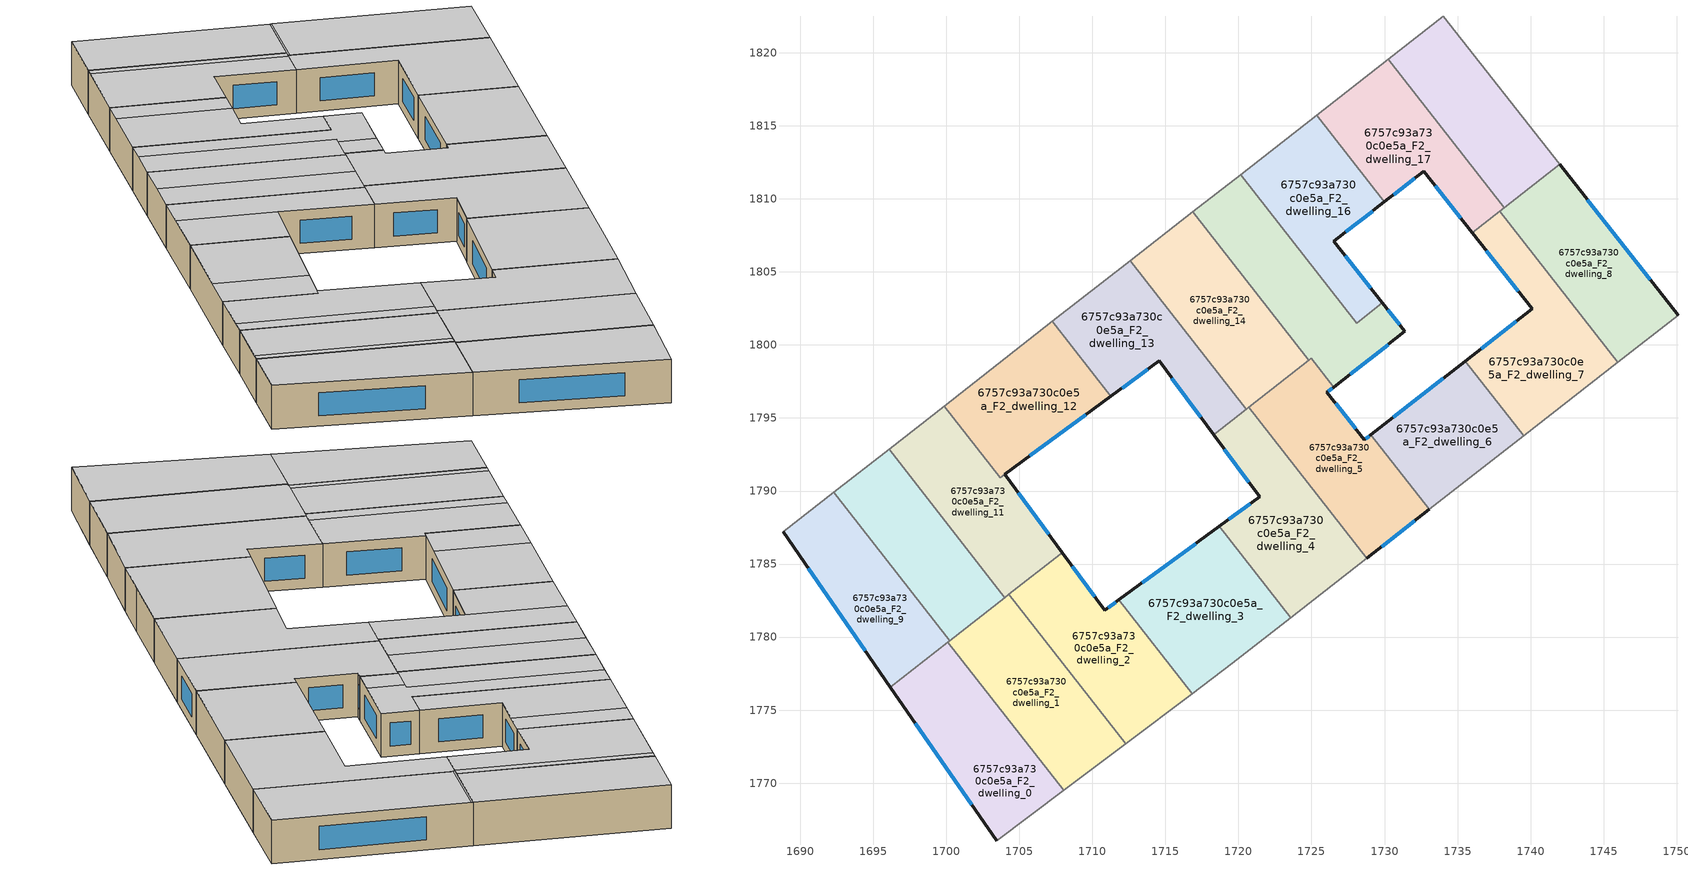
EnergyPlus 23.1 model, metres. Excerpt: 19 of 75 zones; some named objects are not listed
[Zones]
6757c93a730c0e5a_F2_dwelling_0
 floor to 6757c93a730c0e5a_F1_dwelling_0 (EU_floor_Construction): 1700.1,1779.65 1708.03,1769.51 1703.46,1766.07 1696.18,1776.58 z6
 wall outside (EU_wall_Construction): 1696.18,1776.58 1703.46,1766.07 z6:9
 wall adiabatic (EU_wall_Construction): 1703.46,1766.07 1708.03,1769.51 z6:9
 wall to 6757c93a730c0e5a_F2_dwelling_1 (EU_wall_Construction): 1708.03,1769.51 1700.1,1779.65 z6:9
 wall to 6757c93a730c0e5a_F2_dwelling_9 (EU_wall_Construction): 1700.1,1779.65 1696.18,1776.58 z6:9
 window (EU_Window_Construction): 1697.89,1774.11 1701.75,1768.53 z6.7:8.3
 ceiling to 6757c93a730c0e5a_F3_dwelling_0 (EU_floor_Construction): 1708.03,1769.51 1700.1,1779.65 1696.18,1776.58 1703.46,1766.07 z9
6757c93a730c0e5a_F2_dwelling_1
 floor to 6757c93a730c0e5a_F1_dwelling_1 (EU_floor_Construction): 1704.29,1782.92 1712.27,1772.7 1708.03,1769.51 1700.1,1779.65 z6
 wall to 6757c93a730c0e5a_F2_dwelling_2 (EU_wall_Construction): 1712.27,1772.7 1704.29,1782.92 z6:9
 wall adiabatic (EU_wall_Construction): 1708.03,1769.51 1712.27,1772.7 z6:9
 wall to 6757c93a730c0e5a_F2_dwelling_10 (EU_wall_Construction): 1704.02,1782.71 1700.24,1779.76 z6:9
 wall to 6757c93a730c0e5a_F2_dwelling_9 (EU_wall_Construction): 1700.24,1779.76 1700.1,1779.65 z6:9
 wall to 6757c93a730c0e5a_F2_dwelling_11 (EU_wall_Construction): 1704.29,1782.92 1704.02,1782.71 z6:9
 ceiling to 6757c93a730c0e5a_F3_dwelling_1 (EU_floor_Construction): 1712.27,1772.7 1704.29,1782.92 1700.1,1779.65 1708.03,1769.51 z9
6757c93a730c0e5a_F2_dwelling_10
 floor to 6757c93a730c0e5a_F1_dwelling_10 (EU_floor_Construction): 1696.08,1792.87 1704.02,1782.71 1700.24,1779.76 1692.31,1789.92 z6
 wall to 6757c93a730c0e5a_F2_dwelling_9 (EU_wall_Construction): 1692.31,1789.92 1700.24,1779.76 z6:9
 wall adiabatic (EU_wall_Construction): 1696.08,1792.87 1692.31,1789.92 z6:9
 wall to 6757c93a730c0e5a_F2_dwelling_11 (EU_wall_Construction): 1704.02,1782.71 1696.08,1792.87 z6:9
 ceiling adiabatic (EU_roof_Construction): 1704.02,1782.71 1696.08,1792.87 1692.73,1790.25 1700.66,1780.09 z9
 ceiling to 6757c93a730c0e5a_F3_dwelling_9 (EU_floor_Construction): 1700.66,1780.09 1692.73,1790.25 1692.31,1789.92 1700.24,1779.76 z9
6757c93a730c0e5a_F2_dwelling_11
 floor to 6757c93a730c0e5a_F1_dwelling_11 (EU_floor_Construction): 1703.99,1791.15 1707.95,1785.78 1707.79,1785.66 1704.02,1782.71 1696.08,1792.87 1699.86,1795.82 1703.68,1790.92 z6
 wall outside (EU_wall_Construction): 1707.95,1785.78 1703.99,1791.15 z6:9
 wall adiabatic (EU_wall_Construction): 1699.86,1795.82 1696.08,1792.87 z6:9
 wall to 6757c93a730c0e5a_F2_dwelling_12 (EU_wall_Construction): 1703.99,1791.15 1703.68,1790.92 1699.86,1795.82 z6:9
 wall to 6757c93a730c0e5a_F2_dwelling_2 (EU_wall_Construction): 1704.29,1782.92 1707.79,1785.66 1707.95,1785.78 z6:9
 window (EU_Window_Construction): 1707.02,1787.04 1704.92,1789.89 z6.7:8.3
 ceiling to 6757c93a730c0e5a_F3_dwelling_11 (EU_floor_Construction): 1707.95,1785.78 1703.99,1791.15 1703.68,1790.92 1699.86,1795.82 1696.92,1793.52 1704.86,1783.36 z9
 ceiling to 6757c93a730c0e5a_F3_dwelling_10 (EU_floor_Construction): 1704.86,1783.36 1696.92,1793.52 1696.08,1792.87 1704.02,1782.71 z9
6757c93a730c0e5a_F2_dwelling_12
 floor to 6757c93a730c0e5a_F1_dwelling_12 (EU_floor_Construction): 1707.27,1801.61 1711.27,1796.48 1703.68,1790.92 1699.86,1795.82 z6
 wall outside (EU_wall_Construction): 1703.99,1791.15 1711.27,1796.48 z6:9
 wall adiabatic (EU_wall_Construction): 1707.27,1801.61 1699.86,1795.82 z6:9
 wall to 6757c93a730c0e5a_F2_dwelling_13 (EU_wall_Construction): 1711.27,1796.48 1707.27,1801.61 z6:9
 window (EU_Window_Construction): 1705.7,1792.4 1709.56,1795.23 z6.7:8.3
 ceiling to 6757c93a730c0e5a_F3_dwelling_12 (EU_floor_Construction): 1711.27,1796.48 1707.27,1801.61 1702.2,1797.65 1706.08,1792.68 z9
 ceiling to 6757c93a730c0e5a_F3_dwelling_11 (EU_floor_Construction): 1706.08,1792.68 1702.2,1797.65 1699.86,1795.82 1703.68,1790.92 z9
6757c93a730c0e5a_F2_dwelling_13
 floor to 6757c93a730c0e5a_F1_dwelling_13 (EU_floor_Construction): 1712.6,1805.77 1720.53,1795.61 1718.3,1793.86 1714.58,1798.9 1711.27,1796.48 1707.27,1801.61 z6
 wall outside (EU_wall_Construction): 1711.27,1796.48 1714.58,1798.9 1718.3,1793.86 z6:9
 wall adiabatic (EU_wall_Construction): 1712.6,1805.77 1707.27,1801.61 z6:9
 wall to 6757c93a730c0e5a_F2_dwelling_14 (EU_wall_Construction): 1720.53,1795.61 1712.6,1805.77 z6:9
 wall to 6757c93a730c0e5a_F2_dwelling_4 (EU_wall_Construction): 1718.3,1793.86 1720.53,1795.61 z6:9
 window (EU_Window_Construction): 1715.45,1797.72 1717.42,1795.04 / 1712.05,1797.05 1713.8,1798.34 z6.7:8.3
 ceiling to 6757c93a730c0e5a_F3_dwelling_13 (EU_floor_Construction): 1720.53,1795.61 1712.6,1805.77 1710.5,1804.13 1714.58,1798.9 1718.3,1793.86 1718.44,1793.97 z9
 ceiling to 6757c93a730c0e5a_F3_dwelling_12 (EU_floor_Construction): 1714.58,1798.9 1710.5,1804.13 1707.27,1801.61 1711.27,1796.48 z9
6757c93a730c0e5a_F2_dwelling_14
 floor to 6757c93a730c0e5a_F1_dwelling_14 (EU_floor_Construction): 1716.88,1809.12 1724.82,1798.95 1720.53,1795.61 1712.6,1805.77 z6
 wall adiabatic (EU_wall_Construction): 1716.88,1809.12 1712.6,1805.77 z6:9
 wall to 6757c93a730c0e5a_F2_dwelling_15 (EU_wall_Construction): 1724.82,1798.95 1716.88,1809.12 z6:9
 wall to 6757c93a730c0e5a_F2_dwelling_5 (EU_wall_Construction): 1720.72,1795.75 1724.82,1798.95 z6:9
 wall to 6757c93a730c0e5a_F2_dwelling_4 (EU_wall_Construction): 1720.53,1795.61 1720.72,1795.75 z6:9
 ceiling adiabatic (EU_roof_Construction): 1724.82,1798.95 1716.88,1809.12 1714.69,1807.41 1722.63,1797.24 z9
 ceiling to 6757c93a730c0e5a_F3_dwelling_13 (EU_floor_Construction): 1722.63,1797.24 1714.69,1807.41 1712.6,1805.77 1720.53,1795.61 z9
6757c93a730c0e5a_F2_dwelling_15
 floor to 6757c93a730c0e5a_F1_dwelling_15 (EU_floor_Construction): 1729.85,1802.88 1731.39,1800.92 1726.52,1797.12 1724.98,1799.08 1724.82,1798.95 1716.88,1809.12 1720.15,1811.66 1728.08,1801.5 z6
 wall outside (EU_wall_Construction): 1726.52,1797.12 1731.39,1800.92 1729.85,1802.88 z6:9
 wall to 6757c93a730c0e5a_F2_dwelling_16 (EU_wall_Construction): 1729.85,1802.88 1728.08,1801.5 1720.15,1811.66 z6:9
 wall to 6757c93a730c0e5a_F2_dwelling_5 (EU_wall_Construction): 1724.82,1798.95 1724.98,1799.08 1726.52,1797.12 z6:9
 wall adiabatic (EU_wall_Construction): 1720.15,1811.66 1716.88,1809.12 z6:9
 window (EU_Window_Construction): 1731.03,1801.38 1730.21,1802.42 / 1727.66,1798.01 1730.25,1800.03 z6.7:8.3
 ceiling to 6757c93a730c0e5a_F3_dwelling_15 (EU_floor_Construction): 1731.39,1800.92 1729.85,1802.88 1728.08,1801.5 1720.15,1811.66 1718.89,1810.68 1726.83,1800.52 1726.52,1800.28 1728.05,1798.32 z9
 ceiling to 6757c93a730c0e5a_F3_dwelling_5 (EU_floor_Construction): 1728.05,1798.32 1726.52,1800.28 1724.98,1799.08 1726.52,1797.12 z9
 ceiling to 6757c93a730c0e5a_F3_dwelling_14 (EU_floor_Construction): 1726.83,1800.52 1718.89,1810.68 1716.88,1809.12 1724.82,1798.95 1724.98,1799.08 z9
6757c93a730c0e5a_F2_dwelling_16
 floor to 6757c93a730c0e5a_F1_dwelling_16 (EU_floor_Construction): 1725.36,1815.73 1729.99,1809.8 1726.53,1807.1 1729.85,1802.88 1728.08,1801.5 1720.15,1811.66 z6
 wall outside (EU_wall_Construction): 1729.85,1802.88 1726.53,1807.1 1729.99,1809.8 z6:9
 wall adiabatic (EU_wall_Construction): 1725.36,1815.73 1720.15,1811.66 z6:9
 wall to 6757c93a730c0e5a_F2_dwelling_17 (EU_wall_Construction): 1729.99,1809.8 1725.36,1815.73 z6:9
 window (EU_Window_Construction): 1729.07,1803.87 1727.31,1806.11 / 1727.35,1807.74 1729.18,1809.16 z6.7:8.3
 ceiling to 6757c93a730c0e5a_F3_dwelling_15 (EU_floor_Construction): 1729.85,1802.88 1726.53,1807.1 1728.56,1808.68 1723.92,1814.61 1720.15,1811.66 1728.08,1801.5 z9
 ceiling to 6757c93a730c0e5a_F3_dwelling_16 (EU_floor_Construction): 1729.99,1809.8 1725.36,1815.73 1723.92,1814.61 1728.56,1808.68 z9
6757c93a730c0e5a_F2_dwelling_17
 floor to 6757c93a730c0e5a_F1_dwelling_17 (EU_floor_Construction): 1730.26,1819.56 1738.19,1809.4 1736,1807.68 1732.69,1811.9 1729.99,1809.8 1725.36,1815.73 z6
 wall outside (EU_wall_Construction): 1729.99,1809.8 1732.69,1811.9 1736,1807.68 z6:9
 wall adiabatic (EU_wall_Construction): 1730.26,1819.56 1725.36,1815.73 z6:9
 wall to 6757c93a730c0e5a_F2_dwelling_18 (EU_wall_Construction): 1738.19,1809.4 1730.26,1819.56 z6:9
 wall to 6757c93a730c0e5a_F2_dwelling_7 (EU_wall_Construction): 1736,1807.68 1737.88,1809.15 z6:9
 wall to 6757c93a730c0e5a_F2_dwelling_8 (EU_wall_Construction): 1737.88,1809.15 1738.19,1809.4 z6:9
 window (EU_Window_Construction): 1733.47,1810.91 1735.22,1808.67 / 1730.63,1810.29 1732.06,1811.4 z6.7:8.3
 ceiling to 6757c93a730c0e5a_F3_dwelling_17 (EU_floor_Construction): 1738.19,1809.4 1730.26,1819.56 1729.84,1819.23 1737.77,1809.07 z9
 ceiling to 6757c93a730c0e5a_F3_dwelling_16 (EU_floor_Construction): 1737.77,1809.07 1729.84,1819.23 1725.36,1815.73 1729.99,1809.8 1732.69,1811.9 1736,1807.68 z9
6757c93a730c0e5a_F2_dwelling_18
 floor to 6757c93a730c0e5a_F1_dwelling_18 (EU_floor_Construction): 1734.02,1822.5 1741.98,1812.36 1738.19,1809.4 1730.26,1819.56 z6
 wall adiabatic (EU_wall_Construction): 1741.98,1812.36 1734.02,1822.5 1730.26,1819.56 z6:9
 wall to 6757c93a730c0e5a_F2_dwelling_8 (EU_wall_Construction): 1738.19,1809.4 1741.98,1812.36 z6:9
 ceiling to 6757c93a730c0e5a_F3_dwelling_17 (EU_floor_Construction): 1741.98,1812.36 1734.02,1822.5 1730.26,1819.56 1738.19,1809.4 z9
6757c93a730c0e5a_F2_dwelling_2
 floor to 6757c93a730c0e5a_F1_dwelling_2 (EU_floor_Construction): 1711.82,1782.54 1716.82,1776.13 1712.27,1772.7 1704.29,1782.92 1707.95,1785.78 1710.85,1781.84 z6
 wall outside (EU_wall_Construction): 1711.82,1782.54 1710.85,1781.84 1707.95,1785.78 z6:9
 wall to 6757c93a730c0e5a_F2_dwelling_3 (EU_wall_Construction): 1716.82,1776.13 1711.82,1782.54 z6:9
 wall adiabatic (EU_wall_Construction): 1712.27,1772.7 1716.82,1776.13 z6:9
 window (EU_Window_Construction): 1710.17,1782.76 1708.63,1784.85 / 1711.59,1782.38 1711.08,1782 z6.7:8.3
 ceiling to 6757c93a730c0e5a_F3_dwelling_2 (EU_floor_Construction): 1716.82,1776.13 1711.82,1782.54 1710.85,1781.84 1707.95,1785.78 1704.29,1782.92 1712.27,1772.7 z9
6757c93a730c0e5a_F2_dwelling_3
 floor to 6757c93a730c0e5a_F1_dwelling_3 (EU_floor_Construction): 1718.7,1787.58 1723.58,1781.33 1719.56,1778.2 1716.82,1776.13 1711.82,1782.54 z6
 wall outside (EU_wall_Construction): 1718.7,1787.58 1711.82,1782.54 z6:9
 wall adiabatic (EU_wall_Construction): 1716.82,1776.13 1719.56,1778.2 1723.58,1781.33 z6:9
 wall to 6757c93a730c0e5a_F2_dwelling_4 (EU_wall_Construction): 1723.58,1781.33 1718.7,1787.58 z6:9
 window (EU_Window_Construction): 1717.08,1786.4 1713.43,1783.73 z6.7:8.3
 ceiling to 6757c93a730c0e5a_F3_dwelling_3 (EU_floor_Construction): 1719.56,1778.2 1723.58,1781.33 1718.7,1787.58 1711.82,1782.54 1716.82,1776.13 z9
6757c93a730c0e5a_F2_dwelling_4
 floor to 6757c93a730c0e5a_F1_dwelling_4 (EU_floor_Construction): 1720.72,1795.75 1728.79,1785.41 1723.58,1781.33 1718.7,1787.58 1721.44,1789.59 1718.3,1793.86 z6
 wall outside (EU_wall_Construction): 1718.3,1793.86 1721.44,1789.59 1718.7,1787.58 z6:9
 wall to 6757c93a730c0e5a_F2_dwelling_5 (EU_wall_Construction): 1728.79,1785.41 1720.72,1795.75 z6:9
 wall adiabatic (EU_wall_Construction): 1723.58,1781.33 1728.79,1785.41 z6:9
 window (EU_Window_Construction): 1720.8,1789.12 1719.34,1788.05 / 1719.04,1792.86 1720.7,1790.59 z6.7:8.3
 ceiling to 6757c93a730c0e5a_F3_dwelling_4 (EU_floor_Construction): 1728.79,1785.41 1720.72,1795.75 1718.3,1793.86 1721.44,1789.59 1718.7,1787.58 1723.58,1781.33 z9
6757c93a730c0e5a_F2_dwelling_5
 floor to 6757c93a730c0e5a_F1_dwelling_5 (EU_floor_Construction): 1729.07,1793.85 1733.06,1788.74 1728.79,1785.41 1720.72,1795.75 1724.98,1799.08 1726.52,1797.12 1726.06,1796.76 1728.61,1793.5 z6
 wall outside (EU_wall_Construction): 1729.07,1793.85 1728.61,1793.5 1726.06,1796.76 1726.52,1797.12 / 1728.79,1785.41 1733.06,1788.74 z6:9
 wall to 6757c93a730c0e5a_F2_dwelling_6 (EU_wall_Construction): 1733.06,1788.74 1729.07,1793.85 z6:9
 window (EU_Window_Construction): 1728.01,1794.26 1726.66,1795.99 / 1728.96,1793.77 1728.72,1793.58 / 1729.8,1786.19 1732.06,1787.95 / 1726.17,1796.84 1726.41,1797.03 z6.7:8.3
 ceiling to 6757c93a730c0e5a_F3_dwelling_5 (EU_floor_Construction): 1733.06,1788.74 1729.07,1793.85 1728.61,1793.5 1726.06,1796.76 1726.52,1797.12 1724.98,1799.08 1720.72,1795.75 1728.79,1785.41 z9
6757c93a730c0e5a_F2_dwelling_6
 floor to 6757c93a730c0e5a_F1_dwelling_6 (EU_floor_Construction): 1735.54,1798.9 1739.53,1793.79 1733.06,1788.74 1729.07,1793.85 z6
 wall outside (EU_wall_Construction): 1735.54,1798.9 1729.07,1793.85 z6:9
 wall to 6757c93a730c0e5a_F2_dwelling_7 (EU_wall_Construction): 1739.53,1793.79 1735.54,1798.9 z6:9
 wall adiabatic (EU_wall_Construction): 1733.06,1788.74 1739.53,1793.79 z6:9
 window (EU_Window_Construction): 1734.02,1797.71 1730.59,1795.03 z6.7:8.3
 ceiling to 6757c93a730c0e5a_F3_dwelling_6 (EU_floor_Construction): 1739.53,1793.79 1735.54,1798.9 1729.07,1793.85 1733.06,1788.74 z9
6757c93a730c0e5a_F2_dwelling_7
 floor to 6757c93a730c0e5a_F1_dwelling_7 (EU_floor_Construction): 1737.88,1809.15 1745.96,1798.81 1739.53,1793.79 1735.54,1798.9 1740.1,1802.46 1736,1807.68 z6
 wall outside (EU_wall_Construction): 1736,1807.68 1740.1,1802.46 1735.54,1798.9 z6:9
 wall to 6757c93a730c0e5a_F2_dwelling_8 (EU_wall_Construction): 1745.96,1798.81 1737.88,1809.15 z6:9
 wall adiabatic (EU_wall_Construction): 1739.53,1793.79 1745.96,1798.81 z6:9
 window (EU_Window_Construction): 1739.03,1801.63 1736.61,1799.73 / 1736.96,1806.46 1739.14,1803.69 z6.7:8.3
 ceiling to 6757c93a730c0e5a_F3_dwelling_7 (EU_floor_Construction): 1745.96,1798.81 1737.88,1809.15 1736,1807.68 1740.1,1802.46 1735.54,1798.9 1739.53,1793.79 z9
6757c93a730c0e5a_F2_dwelling_8
 floor to 6757c93a730c0e5a_F1_dwelling_8 (EU_floor_Construction): 1741.98,1812.36 1750.09,1802.04 1745.96,1798.81 1737.88,1809.15 z6
 wall outside (EU_wall_Construction): 1750.09,1802.04 1741.98,1812.36 z6:9
 wall adiabatic (EU_wall_Construction): 1745.96,1798.81 1750.09,1802.04 z6:9
 window (EU_Window_Construction): 1748.19,1804.46 1743.89,1809.93 z6.7:8.3
 ceiling to 6757c93a730c0e5a_F3_dwelling_8 (EU_floor_Construction): 1750.09,1802.04 1742.07,1812.24 1737.97,1809.03 1745.96,1798.81 z9
 ceiling to 6757c93a730c0e5a_F3_dwelling_17 (EU_floor_Construction): 1742.07,1812.24 1741.98,1812.36 1737.88,1809.15 1737.97,1809.03 z9
6757c93a730c0e5a_F2_dwelling_9
 floor to 6757c93a730c0e5a_F1_dwelling_9 (EU_floor_Construction): 1692.31,1789.92 1700.24,1779.76 1696.18,1776.58 1688.82,1787.2 z6
 wall outside (EU_wall_Construction): 1688.82,1787.2 1696.18,1776.58 z6:9
 wall adiabatic (EU_wall_Construction): 1692.31,1789.92 1688.82,1787.2 z6:9
 window (EU_Window_Construction): 1690.55,1784.71 1694.45,1779.08 z6.7:8.3
 ceiling to 6757c93a730c0e5a_F3_dwelling_9 (EU_floor_Construction): 1700.24,1779.76 1692.31,1789.92 1688.82,1787.2 1696.18,1776.58 z9
[Building]
EU S2 Campaign: North Axis=0; Terrain=City; Solar Distribution=FullExterior
[Site:Location]
Budapest.Ferenc.Liszt.Intl.AP: Latitude=47.437; Longitude=19.256; Time Zone=1; Elevation=185
[SizingPeriod:WeatherFileDays]
AnnualSizingPeriod: Begin Month=1; Begin Day of Month=1; End Month=12; End Day of Month=31; Day of Week for Start Day=Monday; Use Weather File Daylight Saving Period=No; Use Weather File Rain and Snow Indicators=No
[MATERIAL]
EU_InternalMass_Material: Roughness=MediumRough; Thickness=0.1; Conductivity=1; Density=1800; Specific Heat=900; Thermal Absorptance=0.9; Solar Absorptance=0.7; Visible Absorptance=0.7
[MATERIAL:NOMASS] Roughness=MediumRough; Thermal Absorptance=0.9; Solar Absorptance=0.7; Visible Absorptance=0.7
Name | Thermal Resistance
EU_wall_NoMass | 0.832559
EU_roof_NoMass | 1.39638
EU_floor_NoMass | 0.872794
[WINDOWMATERIAL:SIMPLEGLAZINGSYSTEM]
EU_Window_SimpleGlazing: UFactor=2.79869; Solar Heat Gain Coefficient=0.75; Visible Transmittance=0.75
[CONSTRUCTION]
EU_wall_Construction: EU_wall_NoMass
EU_roof_Construction: EU_roof_NoMass
EU_floor_Construction: EU_floor_NoMass
EU_Window_Construction: EU_Window_SimpleGlazing
EU_InternalMass_Construction: EU_InternalMass_Material
[ZONE] Type=1; Multiplier=1; Ceiling Height=autocalculate; Floor Area=autocalculate; Part of Total Floor Area=Yes
Name | Volume
6757c93a730c0e5a_F2_dwelling_0; 6757c93a730c0e5a_F2_dwelling_7; 6757c93a730c0e5a_F2_dwelling_8 | 205.863
6757c93a730c0e5a_F2_dwelling_1 | 205.871
6757c93a730c0e5a_F2_dwelling_10 | 185.297
6757c93a730c0e5a_F2_dwelling_11 | 191.164
6757c93a730c0e5a_F2_dwelling_12 | 179.444
6757c93a730c0e5a_F2_dwelling_13 | 185.317
6757c93a730c0e5a_F2_dwelling_14 | 210.431
6757c93a730c0e5a_F2_dwelling_15 | 206.361
6757c93a730c0e5a_F2_dwelling_16 | 185.303
6757c93a730c0e5a_F2_dwelling_17 | 185.299
6757c93a730c0e5a_F2_dwelling_18 | 185.287
6757c93a730c0e5a_F2_dwelling_2 | 205.906
6757c93a730c0e5a_F2_dwelling_3 | 205.851
6757c93a730c0e5a_F2_dwelling_4 | 205.868
6757c93a730c0e5a_F2_dwelling_5 | 205.886
6757c93a730c0e5a_F2_dwelling_6 | 159.665
6757c93a730c0e5a_F2_dwelling_9 | 185.279
[INTERNALMASS] Construction=EU_InternalMass_Construction
Name | Zone or ZoneList | Surface Area
6757c93a730c0e5a_F2_dwelling_0_EU_InternalMass | 6757c93a730c0e5a_F2_dwelling_0 | 68.6211
6757c93a730c0e5a_F2_dwelling_1_EU_InternalMass | 6757c93a730c0e5a_F2_dwelling_1 | 68.6238
6757c93a730c0e5a_F2_dwelling_2_EU_InternalMass | 6757c93a730c0e5a_F2_dwelling_2 | 68.6353
6757c93a730c0e5a_F2_dwelling_3_EU_InternalMass | 6757c93a730c0e5a_F2_dwelling_3 | 68.6171
6757c93a730c0e5a_F2_dwelling_4_EU_InternalMass | 6757c93a730c0e5a_F2_dwelling_4 | 68.6227
6757c93a730c0e5a_F2_dwelling_5_EU_InternalMass | 6757c93a730c0e5a_F2_dwelling_5 | 68.6287
6757c93a730c0e5a_F2_dwelling_6_EU_InternalMass | 6757c93a730c0e5a_F2_dwelling_6 | 53.2215
6757c93a730c0e5a_F2_dwelling_7_EU_InternalMass | 6757c93a730c0e5a_F2_dwelling_7 | 68.6209
6757c93a730c0e5a_F2_dwelling_8_EU_InternalMass | 6757c93a730c0e5a_F2_dwelling_8 | 68.6211
6757c93a730c0e5a_F2_dwelling_9_EU_InternalMass | 6757c93a730c0e5a_F2_dwelling_9 | 61.7597
6757c93a730c0e5a_F2_dwelling_10_EU_InternalMass | 6757c93a730c0e5a_F2_dwelling_10 | 61.7657
6757c93a730c0e5a_F2_dwelling_11_EU_InternalMass | 6757c93a730c0e5a_F2_dwelling_11 | 63.7213
6757c93a730c0e5a_F2_dwelling_12_EU_InternalMass | 6757c93a730c0e5a_F2_dwelling_12 | 59.8137
6757c93a730c0e5a_F2_dwelling_13_EU_InternalMass | 6757c93a730c0e5a_F2_dwelling_13 | 61.7723
6757c93a730c0e5a_F2_dwelling_14_EU_InternalMass | 6757c93a730c0e5a_F2_dwelling_14 | 70.1433
6757c93a730c0e5a_F2_dwelling_15_EU_InternalMass | 6757c93a730c0e5a_F2_dwelling_15 | 68.7868
6757c93a730c0e5a_F2_dwelling_16_EU_InternalMass | 6757c93a730c0e5a_F2_dwelling_16 | 61.7676
6757c93a730c0e5a_F2_dwelling_17_EU_InternalMass | 6757c93a730c0e5a_F2_dwelling_17 | 61.7666
6757c93a730c0e5a_F2_dwelling_18_EU_InternalMass | 6757c93a730c0e5a_F2_dwelling_18 | 61.7625
[OTHEREQUIPMENT] Fuel Type=Electricity; Design Level Calculation Method=Watts/Area; Power per Zone Floor Area=1; Fraction Latent=0; Fraction Radiant=0; Fraction Lost=0; Carbon Dioxide Generation Rate=0; EndUse Subcategory=EU_Step8_InternalGains
Name | Zone or ZoneList or Space or SpaceList | Schedule
EU_Step8_InternalGain_6757c93a730c0e5a_F2_dwelling_0_f000 | 6757c93a730c0e5a_F2_dwelling_0 | EU_Step8_GainSchedule_6757c93a730c0e5a_F2_dwelling_0_f000
EU_Step8_InternalGain_6757c93a730c0e5a_F2_dwelling_1_f000 | 6757c93a730c0e5a_F2_dwelling_1 | EU_Step8_GainSchedule_6757c93a730c0e5a_F2_dwelling_1_f000
EU_Step8_InternalGain_6757c93a730c0e5a_F2_dwelling_2_f000 | 6757c93a730c0e5a_F2_dwelling_2 | EU_Step8_GainSchedule_6757c93a730c0e5a_F2_dwelling_2_f000
EU_Step8_InternalGain_6757c93a730c0e5a_F2_dwelling_3_f000 | 6757c93a730c0e5a_F2_dwelling_3 | EU_Step8_GainSchedule_6757c93a730c0e5a_F2_dwelling_3_f000
EU_Step8_InternalGain_6757c93a730c0e5a_F2_dwelling_4_f000 | 6757c93a730c0e5a_F2_dwelling_4 | EU_Step8_GainSchedule_6757c93a730c0e5a_F2_dwelling_4_f000
EU_Step8_InternalGain_6757c93a730c0e5a_F2_dwelling_5_f000 | 6757c93a730c0e5a_F2_dwelling_5 | EU_Step8_GainSchedule_6757c93a730c0e5a_F2_dwelling_5_f000
EU_Step8_InternalGain_6757c93a730c0e5a_F2_dwelling_6_f000 | 6757c93a730c0e5a_F2_dwelling_6 | EU_Step8_GainSchedule_6757c93a730c0e5a_F2_dwelling_6_f000
EU_Step8_InternalGain_6757c93a730c0e5a_F2_dwelling_7_f000 | 6757c93a730c0e5a_F2_dwelling_7 | EU_Step8_GainSchedule_6757c93a730c0e5a_F2_dwelling_7_f000
EU_Step8_InternalGain_6757c93a730c0e5a_F2_dwelling_8_f000 | 6757c93a730c0e5a_F2_dwelling_8 | EU_Step8_GainSchedule_6757c93a730c0e5a_F2_dwelling_8_f000
EU_Step8_InternalGain_6757c93a730c0e5a_F2_dwelling_9_f000 | 6757c93a730c0e5a_F2_dwelling_9 | EU_Step8_GainSchedule_6757c93a730c0e5a_F2_dwelling_9_f000
EU_Step8_InternalGain_6757c93a730c0e5a_F2_dwelling_10_f000 | 6757c93a730c0e5a_F2_dwelling_10 | EU_Step8_GainSchedule_6757c93a730c0e5a_F2_dwelling_10_f000
EU_Step8_InternalGain_6757c93a730c0e5a_F2_dwelling_11_f000 | 6757c93a730c0e5a_F2_dwelling_11 | EU_Step8_GainSchedule_6757c93a730c0e5a_F2_dwelling_11_f000
EU_Step8_InternalGain_6757c93a730c0e5a_F2_dwelling_12_f000 | 6757c93a730c0e5a_F2_dwelling_12 | EU_Step8_GainSchedule_6757c93a730c0e5a_F2_dwelling_12_f000
EU_Step8_InternalGain_6757c93a730c0e5a_F2_dwelling_13_f000 | 6757c93a730c0e5a_F2_dwelling_13 | EU_Step8_GainSchedule_6757c93a730c0e5a_F2_dwelling_13_f000
EU_Step8_InternalGain_6757c93a730c0e5a_F2_dwelling_14_f000 | 6757c93a730c0e5a_F2_dwelling_14 | EU_Step8_GainSchedule_6757c93a730c0e5a_F2_dwelling_14_f000
EU_Step8_InternalGain_6757c93a730c0e5a_F2_dwelling_15_f000 | 6757c93a730c0e5a_F2_dwelling_15 | EU_Step8_GainSchedule_6757c93a730c0e5a_F2_dwelling_15_f000
EU_Step8_InternalGain_6757c93a730c0e5a_F2_dwelling_16_f000 | 6757c93a730c0e5a_F2_dwelling_16 | EU_Step8_GainSchedule_6757c93a730c0e5a_F2_dwelling_16_f000
EU_Step8_InternalGain_6757c93a730c0e5a_F2_dwelling_17_f000 | 6757c93a730c0e5a_F2_dwelling_17 | EU_Step8_GainSchedule_6757c93a730c0e5a_F2_dwelling_17_f000
EU_Step8_InternalGain_6757c93a730c0e5a_F2_dwelling_18_f000 | 6757c93a730c0e5a_F2_dwelling_18 | EU_Step8_GainSchedule_6757c93a730c0e5a_F2_dwelling_18_f000
[ZONEVENTILATION:DESIGNFLOWRATE] Schedule=EU_AlwaysOn; Design Flow Rate Calculation Method=AirChanges/Hour; Air Changes per Hour=0.475469; Ventilation Type=Natural; Fan Pressure Rise=0; Fan Total Efficiency=1; Constant Term Coefficient=1; Temperature Term Coefficient=0; Velocity Term Coefficient=0; Velocity Squared Term Coefficient=0; Minimum Indoor Temperature=-100; Maximum Indoor Temperature=100; Delta Temperature=-100; Minimum Outdoor Temperature=-100; Maximum Outdoor Temperature=100; Maximum Wind Speed=40
Name | Zone or ZoneList or Space or SpaceList
EU_ConstantAir_6757c93a730c0e5a_F2_dwelling_0 | 6757c93a730c0e5a_F2_dwelling_0
EU_ConstantAir_6757c93a730c0e5a_F2_dwelling_1 | 6757c93a730c0e5a_F2_dwelling_1
EU_ConstantAir_6757c93a730c0e5a_F2_dwelling_2 | 6757c93a730c0e5a_F2_dwelling_2
EU_ConstantAir_6757c93a730c0e5a_F2_dwelling_3 | 6757c93a730c0e5a_F2_dwelling_3
EU_ConstantAir_6757c93a730c0e5a_F2_dwelling_4 | 6757c93a730c0e5a_F2_dwelling_4
EU_ConstantAir_6757c93a730c0e5a_F2_dwelling_5 | 6757c93a730c0e5a_F2_dwelling_5
EU_ConstantAir_6757c93a730c0e5a_F2_dwelling_6 | 6757c93a730c0e5a_F2_dwelling_6
EU_ConstantAir_6757c93a730c0e5a_F2_dwelling_7 | 6757c93a730c0e5a_F2_dwelling_7
EU_ConstantAir_6757c93a730c0e5a_F2_dwelling_8 | 6757c93a730c0e5a_F2_dwelling_8
EU_ConstantAir_6757c93a730c0e5a_F2_dwelling_9 | 6757c93a730c0e5a_F2_dwelling_9
EU_ConstantAir_6757c93a730c0e5a_F2_dwelling_10 | 6757c93a730c0e5a_F2_dwelling_10
EU_ConstantAir_6757c93a730c0e5a_F2_dwelling_11 | 6757c93a730c0e5a_F2_dwelling_11
EU_ConstantAir_6757c93a730c0e5a_F2_dwelling_12 | 6757c93a730c0e5a_F2_dwelling_12
EU_ConstantAir_6757c93a730c0e5a_F2_dwelling_13 | 6757c93a730c0e5a_F2_dwelling_13
EU_ConstantAir_6757c93a730c0e5a_F2_dwelling_14 | 6757c93a730c0e5a_F2_dwelling_14
EU_ConstantAir_6757c93a730c0e5a_F2_dwelling_15 | 6757c93a730c0e5a_F2_dwelling_15
EU_ConstantAir_6757c93a730c0e5a_F2_dwelling_16 | 6757c93a730c0e5a_F2_dwelling_16
EU_ConstantAir_6757c93a730c0e5a_F2_dwelling_17 | 6757c93a730c0e5a_F2_dwelling_17
EU_ConstantAir_6757c93a730c0e5a_F2_dwelling_18 | 6757c93a730c0e5a_F2_dwelling_18
[HVACTEMPLATE:ZONE:IDEALLOADSAIRSYSTEM] System Availability Schedule=EU_AlwaysOn; Maximum Heating Supply Air Temperature=50; Minimum Cooling Supply Air Temperature=13; Maximum Heating Supply Air Humidity Ratio=0.0156; Minimum Cooling Supply Air Humidity Ratio=0.0077; Heating Limit=NoLimit; Cooling Limit=NoLimit; Heating Availability Schedule=EU_AlwaysOn; Cooling Availability Schedule=EU_CoolingOff; Dehumidification Control Type=ConstantSensibleHeatRatio; Cooling Sensible Heat Ratio=0.7; Dehumidification Setpoint=60; Humidification Control Type=None; Humidification Setpoint=30; Outdoor Air Method=None; Outdoor Air Flow Rate per Person=0.00944; Outdoor Air Flow Rate per Zone Floor Area=0; Outdoor Air Flow Rate per Zone=0; Demand Controlled Ventilation Type=None; Outdoor Air Economizer Type=NoEconomizer; Heat Recovery Type=None; Sensible Heat Recovery Effectiveness=0.7; Latent Heat Recovery Effectiveness=0.65
Name | Template Thermostat
6757c93a730c0e5a_F2_dwelling_0 | EU_HeatOnly_6757c93a730c0e5a_F2_dwelling_0
6757c93a730c0e5a_F2_dwelling_1 | EU_HeatOnly_6757c93a730c0e5a_F2_dwelling_1
6757c93a730c0e5a_F2_dwelling_2 | EU_HeatOnly_6757c93a730c0e5a_F2_dwelling_2
6757c93a730c0e5a_F2_dwelling_3 | EU_HeatOnly_6757c93a730c0e5a_F2_dwelling_3
6757c93a730c0e5a_F2_dwelling_4 | EU_HeatOnly_6757c93a730c0e5a_F2_dwelling_4
6757c93a730c0e5a_F2_dwelling_5 | EU_HeatOnly_6757c93a730c0e5a_F2_dwelling_5
6757c93a730c0e5a_F2_dwelling_6 | EU_HeatOnly_6757c93a730c0e5a_F2_dwelling_6
6757c93a730c0e5a_F2_dwelling_7 | EU_HeatOnly_6757c93a730c0e5a_F2_dwelling_7
6757c93a730c0e5a_F2_dwelling_8 | EU_HeatOnly_6757c93a730c0e5a_F2_dwelling_8
6757c93a730c0e5a_F2_dwelling_9 | EU_HeatOnly_6757c93a730c0e5a_F2_dwelling_9
6757c93a730c0e5a_F2_dwelling_10 | EU_HeatOnly_6757c93a730c0e5a_F2_dwelling_10
6757c93a730c0e5a_F2_dwelling_11 | EU_HeatOnly_6757c93a730c0e5a_F2_dwelling_11
6757c93a730c0e5a_F2_dwelling_12 | EU_HeatOnly_6757c93a730c0e5a_F2_dwelling_12
6757c93a730c0e5a_F2_dwelling_13 | EU_HeatOnly_6757c93a730c0e5a_F2_dwelling_13
6757c93a730c0e5a_F2_dwelling_14 | EU_HeatOnly_6757c93a730c0e5a_F2_dwelling_14
6757c93a730c0e5a_F2_dwelling_15 | EU_HeatOnly_6757c93a730c0e5a_F2_dwelling_15
6757c93a730c0e5a_F2_dwelling_16 | EU_HeatOnly_6757c93a730c0e5a_F2_dwelling_16
6757c93a730c0e5a_F2_dwelling_17 | EU_HeatOnly_6757c93a730c0e5a_F2_dwelling_17
6757c93a730c0e5a_F2_dwelling_18 | EU_HeatOnly_6757c93a730c0e5a_F2_dwelling_18
[SIZING:ZONE] Zone Cooling Design Supply Air Temperature Input Method=SupplyAirTemperature; Zone Cooling Design Supply Air Temperature=13; Zone Heating Design Supply Air Temperature Input Method=SupplyAirTemperature; Zone Heating Design Supply Air Temperature=50; Zone Cooling Design Supply Air Humidity Ratio=0.008; Zone Heating Design Supply Air Humidity Ratio=0.008; Cooling Design Air Flow Method=DesignDay; Cooling Design Air Flow Rate=0; Cooling Minimum Air Flow per Zone Floor Area=0.000762; Cooling Minimum Air Flow=0; Cooling Minimum Air Flow Fraction=0.2; Heating Design Air Flow Method=DesignDay; Heating Design Air Flow Rate=0; Heating Maximum Air Flow per Zone Floor Area=0.002032; Heating Maximum Air Flow=0.141576; Heating Maximum Air Flow Fraction=0.3; Account for Dedicated Outdoor Air System=No; Dedicated Outdoor Air System Control Strategy=NeutralSupplyAir; Dedicated Outdoor Air Low Setpoint Temperature for Design=autosize; Dedicated Outdoor Air High Setpoint Temperature for Design=autosize; Zone Load Sizing Method=Sensible Load Only No Latent Load; Zone Latent Cooling Design Supply Air Humidity Ratio Input Method=HumidityRatioDifference; Zone Cooling Design Supply Air Humidity Ratio Difference=0.005; Zone Latent Heating Design Supply Air Humidity Ratio Input Method=HumidityRatioDifference; Zone Humidification Design Supply Air Humidity Ratio Difference=0.005
6757c93a730c0e5a_F2_dwelling_0; 6757c93a730c0e5a_F2_dwelling_1; 6757c93a730c0e5a_F2_dwelling_2; 6757c93a730c0e5a_F2_dwelling_3; 6757c93a730c0e5a_F2_dwelling_4; 6757c93a730c0e5a_F2_dwelling_5; 6757c93a730c0e5a_F2_dwelling_6; 6757c93a730c0e5a_F2_dwelling_7; 6757c93a730c0e5a_F2_dwelling_8; 6757c93a730c0e5a_F2_dwelling_9; 6757c93a730c0e5a_F2_dwelling_10; 6757c93a730c0e5a_F2_dwelling_11; 6757c93a730c0e5a_F2_dwelling_12; 6757c93a730c0e5a_F2_dwelling_13; 6757c93a730c0e5a_F2_dwelling_14; 6757c93a730c0e5a_F2_dwelling_15; 6757c93a730c0e5a_F2_dwelling_16; 6757c93a730c0e5a_F2_dwelling_17; 6757c93a730c0e5a_F2_dwelling_18
[SCHEDULE:CONSTANT]
Name | Hourly Value
EU_AlwaysOn | 1
EU_CoolingOff | 0
[SCHEDULE:FILE] Column Number=1; Rows to Skip at Top=0; Number of Hours of Data=8760; Column Separator=Comma; Interpolate to Timestep=No; Minutes per Item=60; Adjust Schedule for Daylight Savings=Yes
Name | File
EU_Step8_GainSchedule_6757c93a730c0e5a_F2_dwelling_0_f000 | ../../schedules/6757c93a730c0e5a/6757c93a730c0e5a_F2_dwelling_0_f000_gain.csv
EU_Step8_GainSchedule_6757c93a730c0e5a_F2_dwelling_1_f000 | ../../schedules/6757c93a730c0e5a/6757c93a730c0e5a_F2_dwelling_1_f000_gain.csv
EU_Step8_GainSchedule_6757c93a730c0e5a_F2_dwelling_2_f000 | ../../schedules/6757c93a730c0e5a/6757c93a730c0e5a_F2_dwelling_2_f000_gain.csv
EU_Step8_GainSchedule_6757c93a730c0e5a_F2_dwelling_3_f000 | ../../schedules/6757c93a730c0e5a/6757c93a730c0e5a_F2_dwelling_3_f000_gain.csv
EU_Step8_GainSchedule_6757c93a730c0e5a_F2_dwelling_4_f000 | ../../schedules/6757c93a730c0e5a/6757c93a730c0e5a_F2_dwelling_4_f000_gain.csv
EU_Step8_GainSchedule_6757c93a730c0e5a_F2_dwelling_5_f000 | ../../schedules/6757c93a730c0e5a/6757c93a730c0e5a_F2_dwelling_5_f000_gain.csv
EU_Step8_GainSchedule_6757c93a730c0e5a_F2_dwelling_6_f000 | ../../schedules/6757c93a730c0e5a/6757c93a730c0e5a_F2_dwelling_6_f000_gain.csv
EU_Step8_GainSchedule_6757c93a730c0e5a_F2_dwelling_7_f000 | ../../schedules/6757c93a730c0e5a/6757c93a730c0e5a_F2_dwelling_7_f000_gain.csv
EU_Step8_GainSchedule_6757c93a730c0e5a_F2_dwelling_8_f000 | ../../schedules/6757c93a730c0e5a/6757c93a730c0e5a_F2_dwelling_8_f000_gain.csv
EU_Step8_GainSchedule_6757c93a730c0e5a_F2_dwelling_9_f000 | ../../schedules/6757c93a730c0e5a/6757c93a730c0e5a_F2_dwelling_9_f000_gain.csv
EU_Step8_GainSchedule_6757c93a730c0e5a_F2_dwelling_10_f000 | ../../schedules/6757c93a730c0e5a/6757c93a730c0e5a_F2_dwelling_10_f000_gain.csv
EU_Step8_GainSchedule_6757c93a730c0e5a_F2_dwelling_11_f000 | ../../schedules/6757c93a730c0e5a/6757c93a730c0e5a_F2_dwelling_11_f000_gain.csv
EU_Step8_GainSchedule_6757c93a730c0e5a_F2_dwelling_12_f000 | ../../schedules/6757c93a730c0e5a/6757c93a730c0e5a_F2_dwelling_12_f000_gain.csv
EU_Step8_GainSchedule_6757c93a730c0e5a_F2_dwelling_13_f000 | ../../schedules/6757c93a730c0e5a/6757c93a730c0e5a_F2_dwelling_13_f000_gain.csv
EU_Step8_GainSchedule_6757c93a730c0e5a_F2_dwelling_14_f000 | ../../schedules/6757c93a730c0e5a/6757c93a730c0e5a_F2_dwelling_14_f000_gain.csv
EU_Step8_GainSchedule_6757c93a730c0e5a_F2_dwelling_15_f000 | ../../schedules/6757c93a730c0e5a/6757c93a730c0e5a_F2_dwelling_15_f000_gain.csv
EU_Step8_GainSchedule_6757c93a730c0e5a_F2_dwelling_16_f000 | ../../schedules/6757c93a730c0e5a/6757c93a730c0e5a_F2_dwelling_16_f000_gain.csv
EU_Step8_GainSchedule_6757c93a730c0e5a_F2_dwelling_17_f000 | ../../schedules/6757c93a730c0e5a/6757c93a730c0e5a_F2_dwelling_17_f000_gain.csv
EU_Step8_GainSchedule_6757c93a730c0e5a_F2_dwelling_18_f000 | ../../schedules/6757c93a730c0e5a/6757c93a730c0e5a_F2_dwelling_18_f000_gain.csv
